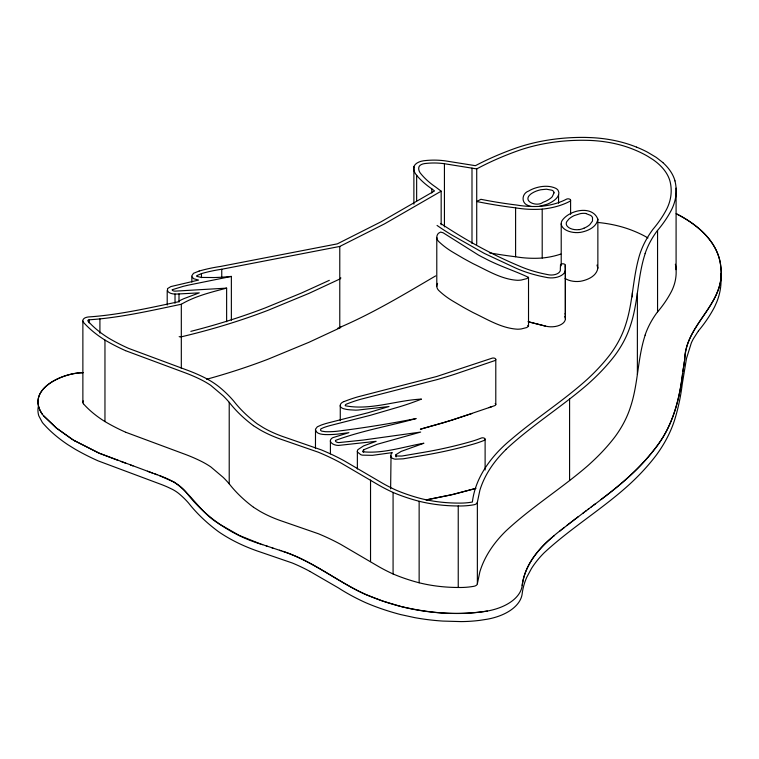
<?xml version="1.0" encoding="UTF-8"?>
<svg xmlns="http://www.w3.org/2000/svg" width="759" height="759" viewBox="0 0 759 759"><rect width="100%" height="100%" fill="white"/><g stroke="black" fill="none" stroke-linecap="round" stroke-linejoin="round"><path stroke-width="1.14" d="M82.873 321.104L82.873 402.621M570.597 214.304L570.597 200.329M390.629 488.843L391.056 454.119A10.55 6.091 0 0 1 391.653 453.246M315.459 448.56L315.516 429.148L317.319 426.805L321.218 425.068A64.117 37.02 0 0 1 327.85 423L368.381 412.659L389.016 406.52L358.485 409.993A38.054 21.964 0 0 1 355.677 410.135L350.563 409.869A29.876 17.248 0 0 1 346.417 409.386L343.552 408.712A6.556 3.786 0 0 1 340.355 406.388M441.169 224.816L441.169 191.183L435.713 187.084A105.378 60.843 0 0 1 421.093 174.029A19.981 11.537 0 0 1 418.835 167.265A7.467 4.307 0 0 1 424.661 163.583A42.855 24.743 0 0 1 444.432 163.726L476.718 168.906A263.231 151.971 0 0 1 519.469 150.206A122.73 70.853 0 0 1 589.838 140.415A85.919 49.601 0 0 1 633.623 149.457A99.638 57.523 0 0 1 647.626 156.24L652.816 159.513A77.114 44.525 0 0 1 670.026 181.325A114.913 66.346 0 0 1 666.763 208.962A229.227 132.341 0 0 1 653.025 229.218A204.418 118.015 0 0 0 638.537 258.734C632.693 280.498 632.674 303.42 625.596 324.899A240.356 138.774 0 0 1 610.369 354.197A336.588 194.332 0 0 1 587.058 379.491C563.055 401.094 535.645 418.456 511.139 439.461A219.085 126.487 0 0 0 478.549 480.153A210.755 121.677 0 0 0 472.383 502.031A40.863 23.595 0 0 1 458.351 503.094A94.42 54.515 0 0 1 421.16 498.635A138.688 80.075 0 0 1 396.103 490.162A165.443 95.52 0 0 1 381.815 482.819L344.169 460.779A220.338 127.208 0 0 0 321.256 449.869L285.488 437.469A106.156 61.289 0 0 1 263.364 427.687L257.301 423.873A195.395 112.806 0 0 1 233.744 401.113A181.24 104.638 0 0 0 219.73 387.384A95.349 55.056 0 0 0 209.161 380.117L205.604 378.172A151.032 87.2 0 0 0 186.202 369.785L128.65 348.4A192.331 111.042 0 0 1 110.216 339.036L108.679 338.134A132.265 76.365 0 0 1 87.949 321.057A1.556 0.901 0 0 1 89.135 319.805C120.301 317.717 150.823 310.611 181.316 304.255C195.054 296.114 211.22 292.187 226.628 288.135L226.628 321.759M645.159 253.62C637.503 276.95 638.272 302.091 630.511 325.402A245.622 141.81 0 0 1 614.951 355.335A341.616 197.226 0 0 1 591.289 381.018A284.701 164.371 0 0 1 587.475 384.49C561.176 407.185 531.423 425.676 505.987 449.404M645.159 335.136C637.503 358.466 638.272 383.608 630.511 406.919A245.622 141.81 0 0 1 614.951 436.852A341.616 197.226 0 0 1 591.289 462.535A284.701 164.371 0 0 1 587.475 466.007C561.186 488.701 531.414 507.183 505.987 530.921A209.731 121.089 0 0 0 479.849 571.831L477.364 583.747A4.99 2.884 0 0 1 473.882 586.299A46.233 26.688 0 0 1 458.237 587.475A99.6 57.504 0 0 1 419.139 582.779A144.21 83.262 0 0 1 393.077 573.965A171.344 98.926 0 0 1 378.286 566.366L340.753 544.393A215.385 124.353 0 0 0 318.353 533.729L282.984 521.471A111.307 64.268 0 0 1 259.844 511.234L253.478 507.24M477.364 583.747L477.364 502.24L479.859 490.314A209.731 121.089 0 0 1 506.073 449.432M282.946 551.404C310.014 560.199 332.803 577.836 357.84 590.787C397.65 610.046 443.531 617.75 487.316 611.052A49.914 28.823 0 0 0 522.183 585.569C525.171 560.36 545.228 541.822 564.449 527.382M597.864 219.209C596.583 227.302 587.447 231.191 580.218 232.406A15.664 9.042 0 0 1 565.199 229.607A15.664 9.042 0 0 1 562.039 220.67C569.288 209.835 592.39 204.921 597.864 219.209L597.864 268.117C596.583 276.21 587.447 280.099 580.218 281.314A15.664 9.042 0 0 1 565.123 278.468M682.588 373.409C679.514 401.122 671.506 429.205 653.243 450.912C635.843 473.009 613.528 490.418 591.1 507.069M522.183 585.569C524.535 566.148 537.344 549.677 552.002 537.524M682.872 371.407L684.419 361.407M683.318 368.4C680.159 394.414 674.817 421.131 659.239 442.839C643.537 465.153 622.788 483.341 601.005 499.526M683.47 367.403L683.935 364.405M684.087 363.4L684.751 359.405M684.58 360.402C685.035 324.084 726.41 303.619 720.727 266.096C718.071 241.561 697.341 224.493 676.658 213.943M684.922 358.409C686.06 323.799 724.76 304.34 720.946 268.62C719.494 242.747 697.758 224.531 676.136 213.687M539.317 206.391L541.48 206.268A49.506 28.586 0 0 0 566.423 199.2A2.495 1.442 0 0 1 569.943 199.294A2.495 1.442 0 0 1 569.791 201.334A54.506 31.47 0 0 1 542.201 209.114A66.156 38.197 0 0 1 515.598 207.852A306.38 176.885 0 0 1 476.718 201.505L480.912 199.304A301.389 174.01 0 0 0 516.632 205.034L516.974 205.082A61.156 35.312 0 0 0 539.317 206.391L547.201 204.199A31.707 18.301 0 0 0 552.742 201.363C556.3 199.219 560.787 194.646 558.074 190.281A9.905 5.721 0 0 0 555.721 188.298C548.985 185.196 541.015 186.002 534.184 188.412A29.269 16.897 0 0 0 528.795 190.974C521.765 193.26 520.883 202.947 527.979 205.433A10.256 5.92 0 0 0 530.75 206.334L531.499 206.476M528.52 277.377L526.774 278.629L521.442 279.995A15.797 9.117 0 0 1 517.296 280.289C501.386 279.303 487.297 270.413 473.236 263.743A437.706 252.709 0 0 1 463.142 258.25L453.465 252.557A101.972 58.87 0 0 1 439.765 242.5A15.322 8.842 0 0 1 438.36 233.345L440.609 232.083L443.152 232.785L478.303 254.958A116.146 67.058 0 0 0 484.432 258.174C498.54 265.802 514.365 270.65 528.52 277.377L528.52 326.285L526.774 327.537L521.442 328.903A15.797 9.117 0 0 1 517.296 329.197C501.386 328.211 487.297 319.321 473.236 312.651A437.706 252.709 0 0 1 463.142 307.158L453.465 301.465A101.972 58.87 0 0 1 439.765 291.409A15.322 8.842 0 0 1 437.573 283.354M344.235 401.511A118.584 68.462 0 0 1 357.84 396.853L436.624 376.521L492.022 358.21A2.495 1.442 0 0 1 495.437 358.713A2.495 1.442 0 0 1 494.574 360.686L455.002 374.159A420.581 242.823 0 0 1 437.402 379.519L360.098 399.424A113.575 65.578 0 0 0 346.825 403.987A2.761 1.594 0 0 0 345.298 405.752C370.25 410.657 396.359 400.287 421.463 399.092A195.699 112.987 0 0 1 395.894 407.83L370.468 415.277L329.918 425.619A59.553 34.383 0 0 0 323.789 427.545L320.867 428.873L320.526 430.097A2.894 1.67 0 0 0 321.769 431.14L325.431 431.7A49.193 28.406 0 0 0 337.394 431.207A705.974 407.592 0 0 0 416.15 418.541C389.414 425.989 361.407 430.761 335.497 440.419L335.44 441.036A3.624 2.097 0 0 0 338.856 442.582L363.219 440.059L420.666 432.07L377.119 444.3L363.608 449.802L362.508 451.728C383.067 453.977 403.674 446.69 423.901 443.237L401.15 451.406L396.094 454.565L395.676 456.007L401.9 456.045L420.296 452.895A295.033 170.339 0 0 0 469.973 441.861A75.473 43.576 0 0 0 481.178 438.076A2.495 1.442 0 0 1 484.65 438.417A2.495 1.442 0 0 1 484.062 440.429A80.255 46.337 0 0 1 472.155 444.461A299.729 173.043 0 0 1 421.681 455.656L403.152 458.834L395.173 459.167A5.958 3.434 0 0 1 390.809 456.681M565.132 314.672L565.132 314.672A2.495 1.442 0 0 0 565.104 313.552M698.451 330.848L693.356 338.818A136.497 78.803 0 0 0 691.335 342.907L686.459 358.571L682.18 384.557A590.417 340.876 0 0 1 674.723 419.642A292.557 168.906 0 0 1 656.165 455.305A386.625 223.212 0 0 1 629.429 484.413C602.466 508.985 570.901 527.951 544.156 552.789A171.098 98.784 0 0 0 531.452 568.548L526.869 577.049A160.728 92.797 0 0 0 522.183 593.718A49.914 28.823 0 0 1 487.316 619.202L480.001 620.331A91.782 52.988 0 0 1 461.102 621.593L442.905 621.08A146.829 84.771 0 0 1 414.746 617.636L400.572 614.553A188.83 109.021 0 0 1 366.502 603.025L365.117 602.418A215.423 124.372 0 0 1 346.512 592.855A199.124 114.96 0 0 1 344.263 591.536A235.888 136.184 0 0 1 338.467 587.94L309.985 571.442M553.15 536.585L554.298 535.645M559.952 531.015L561.081 530.095M562.201 529.184L575.227 518.976M566.707 525.579L584.136 512.306M593.348 505.361L595.559 503.672M592.229 506.215L582.978 513.169M587.656 509.659L588.813 508.796M585.303 511.433L586.479 510.551M576.299 518.169L578.472 516.537M435.657 275.897C403.674 294.634 371.692 313.998 337.546 328.372M441.169 191.183L384.595 223.839L339.776 246.447L221.751 269.246A101.279 58.471 0 0 0 201.458 273.601L196.761 275.688A1.954 1.129 0 0 0 196.695 276.342L201.382 277.424L214.161 277.538A154.21 89.031 0 0 0 222.615 277.168L231.362 276.418L231.362 320.232M231.362 276.418L188.963 285.014A216.476 124.979 0 0 0 183.137 286.371L172.103 289.767A2.932 1.698 0 0 0 175.158 291.143L226.628 288.135M329.321 280.337L301.57 292.983L265.441 307.831A493.473 284.9 0 0 1 190.822 331.36M472.089 413.484L443.322 422.801L420.382 429.205L452.108 420.106L491.756 406.672M488.938 407.649L494.574 405.704A2.495 1.442 0 0 0 495.172 403.522M475.229 488.587L453.654 494.299L426.008 499.944L450.514 495.029L475.988 488.35M199.162 271.039L193.498 273.306L191.676 276.029L193.431 278.648L198.535 280.08L170.86 286.579L167.483 288.638L167.654 291.133A10.436 6.025 0 0 0 168.726 292.234L169.912 292.965A8.178 4.725 0 0 0 175.025 294.027A21.888 12.637 0 0 0 177.255 294.027L199.285 292.86L184.209 298.534A46.603 26.907 0 0 0 180.016 300.526A19.914 11.499 0 0 0 177.834 301.921C148.261 308.097 118.641 314.938 88.414 316.958L87.152 317.167A9.155 5.285 0 0 0 85.425 317.698L84.742 318.021A6.565 3.786 0 0 0 83.386 322.224M487.316 611.052C458.815 615.862 429.395 613.101 401.388 606.612M83.262 372.688C63.86 372.479 25.028 388.845 42.324 414.262A49.914 28.823 0 0 0 43.538 415.733L56.46 428.095L72.978 439.793M81.877 372.811C62.646 372.935 25.265 389.443 42.324 414.262M585.853 213.535L590.559 215.366A9.174 5.294 0 0 1 592.504 217.501L592.494 221.011L589.819 224.626A23.444 13.539 0 0 1 584.032 228.193M545.541 326.123L528.236 321.75L545.541 326.123A14.136 8.159 0 0 0 559.649 325.241A14.136 8.159 0 0 0 565.313 317.727L565.161 316.351M400.572 606.403L382.934 601.128L366.502 594.876A49.914 28.823 0 0 1 365.117 594.269C335.943 580.815 310.611 559.497 279.473 550.237M271.76 547.685L281.209 550.816M266.067 545.797L272.908 548.064M267.206 546.176L261.532 544.279M262.661 544.658C232.121 535.778 205.053 517.069 185.756 491.813C176.05 480.267 160.955 476.263 147.445 471.206M260.394 543.899L239.417 535.512L219.142 523.966A49.914 28.823 0 0 1 217.757 522.97C200.338 512.316 190.803 493.008 173.858 482.012M74.799 440.856L99.524 453.313L152.246 472.971M130.576 465.011L132.996 465.893M154.637 473.853L157.028 474.736M118.451 460.533L100.368 453.654A49.914 28.823 0 0 1 98.139 452.725L74.543 440.704M120.871 461.425L125.728 463.227M159.418 475.618L173.735 481.937M125.823 350.772L183.526 372.214A146.051 84.325 0 0 1 202.283 380.325A89.239 51.517 0 0 1 210.831 385.42L223.269 395.932A175.69 101.431 0 0 1 229.227 402.336A199.987 115.463 0 0 0 253.345 425.628M125.823 432.288L183.526 453.73A146.051 84.325 0 0 1 202.283 461.833A89.239 51.517 0 0 1 210.831 466.927L223.269 477.449A175.69 101.431 0 0 1 229.227 483.844A199.987 115.463 0 0 0 253.345 507.135M527.657 325.421L528.52 326.285M74.021 440.4L74.667 440.78M74.41 440.628L72.855 439.717A49.914 28.823 0 0 1 71.953 439.167L56.46 428.095L43.538 415.733M647.977 237.965L647.626 237.757A99.638 57.523 0 0 0 633.623 230.964A85.919 49.601 0 0 0 598.879 222.567M83.509 322.376A137.512 79.391 0 0 0 104.96 340.06L106.687 341.076A197.805 114.201 0 0 0 125.596 350.677M83.509 403.892A137.512 79.391 0 0 0 104.96 421.577L106.687 422.583A197.805 114.201 0 0 0 125.596 432.194M477.364 502.24A4.99 2.884 0 0 1 473.882 504.782A46.233 26.688 0 0 1 458.237 505.959A99.6 57.504 0 0 1 419.139 501.263A144.21 83.262 0 0 1 393.077 492.449A171.344 98.926 0 0 1 378.286 484.849L340.753 462.876A215.385 124.353 0 0 0 318.353 452.222L282.984 439.964A111.307 64.268 0 0 1 259.844 429.717L253.478 425.733M416.644 200.803L416.644 175.329A110.719 63.927 0 0 0 431.814 188.868L434.537 190.945L381.179 221.732L337.328 243.867L220.461 266.466A106.497 61.488 0 0 0 199.171 271.048M662.901 162.587L656.222 157.379L647.522 152.189A104.619 60.407 0 0 0 636.488 147.094M596.991 265.052L597.864 268.117M390.828 456.681L390.762 456.51A7.372 4.26 0 0 1 390.629 455.666M565.066 315.867L565.313 317.727M315.459 429.603C316.048 433.92 321.607 434.376 325.08 434.575A54.714 31.584 0 0 0 338.41 434.025L348.912 432.658L332.774 437.687A7.495 4.326 0 0 0 330.469 441.586M676.089 188.147L676.089 269.663M637.38 292.993L637.38 374.51M632.399 292.784L632.399 296.854M569.582 399.016L569.582 480.532M565.408 269.862L565.408 318.771M565.313 265.242L565.313 314.15M561.214 223.867L561.214 265.792M558.558 195.091L558.558 203.241M542.201 209.114L542.201 258.022A66.156 38.197 0 0 1 515.598 256.76A306.38 176.885 0 0 1 489.432 252.842M515.598 207.852L515.598 256.76M495.788 359.51L495.788 404.528M485.115 439.195L485.115 470.001M476.718 168.906L476.718 244.303M471.994 168.109L471.994 243.506M458.237 505.978L458.237 587.485M444.432 163.726L444.432 226.894M436.786 237.472L436.786 286.38M431.805 188.877L431.805 192.957M419.139 501.272L419.139 582.789M413.883 166.923L413.883 204.19M396.094 454.565L396.094 456.937M393.077 492.449L393.077 573.965M370.534 480.067L370.534 561.584M363.608 449.802L363.608 452.165M357.366 451.235L357.366 469.005M340.269 405.221L340.269 420.628M339.776 246.447L339.776 327.964M330.412 440.808L330.412 453.844M229.218 402.336L229.218 483.844M221.751 269.246L221.751 277.396M201.458 273.601L201.458 277.671M191.856 277.054L191.856 282.149M181.316 304.255L181.316 368.447M179.001 293.97L179.001 302.129M175.025 294.027L175.025 303.202M167.208 290.336L167.208 305.052M104.96 340.06L104.96 421.577M99.913 318.913L99.913 333.173M89.135 319.805L89.135 322.86M83.386 403.741A6.565 3.786 0 0 1 83.234 400.894M645.084 335.127A197.881 114.248 0 0 1 657.493 311.921M675.358 264.217A120.15 69.373 0 0 1 671.535 291.285A234.436 135.349 0 0 1 657.56 311.94L657.56 230.423A234.436 135.349 0 0 0 671.544 209.769A120.15 69.373 0 0 0 674.95 180.898M560.835 254.066A54.506 31.47 0 0 1 542.201 258.022M340.753 326.598A2.495 1.442 0 0 1 339.871 327.907L309.008 342.271L268.193 359.149A498.369 287.727 0 0 1 206.666 379.253M340.763 277.737A2.495 1.442 0 0 1 339.871 278.999L309.008 293.363L268.193 310.241A498.369 287.727 0 0 1 181.534 336.768A2.495 1.442 0 0 1 179.171 336.626M340.449 406.378A7.827 4.516 0 0 1 344.292 401.473M330.544 441.577A4.99 2.884 0 0 0 330.62 441.785A8.615 4.971 0 0 0 338.277 445.457L376.151 441.311L363.552 445.912L357.916 449.641A7.524 4.345 0 0 0 357.498 452.051L360.781 454.688A8.605 4.971 0 0 0 362.432 455.144L372.46 455.334L392.261 452.611A12.58 7.267 0 0 0 391.653 453.237M437.07 225.414A2.495 1.442 0 0 0 437.326 225.632A293.496 169.447 0 0 0 451.757 234.948L484.195 253.345L515.978 268.193A100.112 57.798 0 0 0 545.541 277.215A14.136 8.159 0 0 0 559.649 276.333A14.136 8.159 0 0 0 565.313 268.819L565.132 265.764A2.495 1.442 0 0 0 563.766 263.895A2.495 1.442 0 0 0 560.512 264.682L560.332 269.018A9.146 5.285 0 0 1 556.698 274.008A9.146 5.285 0 0 1 547.362 274.53A95.406 55.084 0 0 1 518.947 265.878C491.728 254.493 465.76 240.062 441.169 223.791A2.495 1.442 0 0 0 440.448 223.45M583.994 228.165A14.563 8.406 0 0 1 579.164 229.645M579.136 229.616A10.683 6.167 0 0 1 568.899 227.672A10.683 6.167 0 0 1 566.812 221.562L568.937 219A25.787 14.886 0 0 1 574.202 215.594L580.123 213.696A10.626 6.138 0 0 1 585.872 213.459M720.671 273.743A166.961 96.393 0 0 1 716.847 301.826L714.665 306.721A280.991 162.227 0 0 1 698.46 330.858M309.985 571.442A170.709 98.556 0 0 0 292.262 562.988L260.394 552.049A155.32 89.676 0 0 1 228.089 537.723A155.889 89.998 0 0 1 219.142 532.116L217.757 531.12A245.717 141.867 0 0 1 188.593 503.075A130.909 75.577 0 0 0 178.839 493.568A44.876 25.91 0 0 0 173.858 490.162L173.413 489.906A29.136 16.821 0 0 0 172.568 489.441L167.919 487.212A104.666 60.435 0 0 0 159.409 483.768L98.139 460.874A242.349 139.922 0 0 1 74.923 449.081L67.864 444.689A183.147 105.738 0 0 1 46.498 427.08L43.538 423.883A49.914 28.823 0 0 1 42.324 422.412L38.813 415.837A53.196 30.711 0 0 1 38.083 408.095A49.885 28.795 0 0 1 38.386 406.378M645.084 253.61A197.881 114.248 0 0 1 657.493 230.413M662.863 162.606A83.092 47.978 0 0 1 674.998 180.889M636.459 147.123A91.042 52.561 0 0 0 590.16 137.578L585.388 137.417A128.413 74.145 0 0 0 521.072 146.392L516.898 147.739A268.629 155.092 0 0 0 475.409 165.68L445.495 160.908A48.045 27.741 0 0 0 423.598 160.785A12.837 7.41 0 0 0 413.797 167.198M416.7 175.32A25.332 14.62 0 0 1 413.892 167.198M554.023 192.833L552.182 196.828A24.99 14.43 0 0 1 542.998 202.283C537.22 207.264 521.67 201.524 530.617 194.19A23.102 13.339 0 0 1 540.693 189.769L546.433 189.2L551.973 190.224A5.123 2.96 0 0 1 552.799 190.699A5.579 3.216 0 0 1 553.918 192.169L554.023 192.833"/></g></svg>
